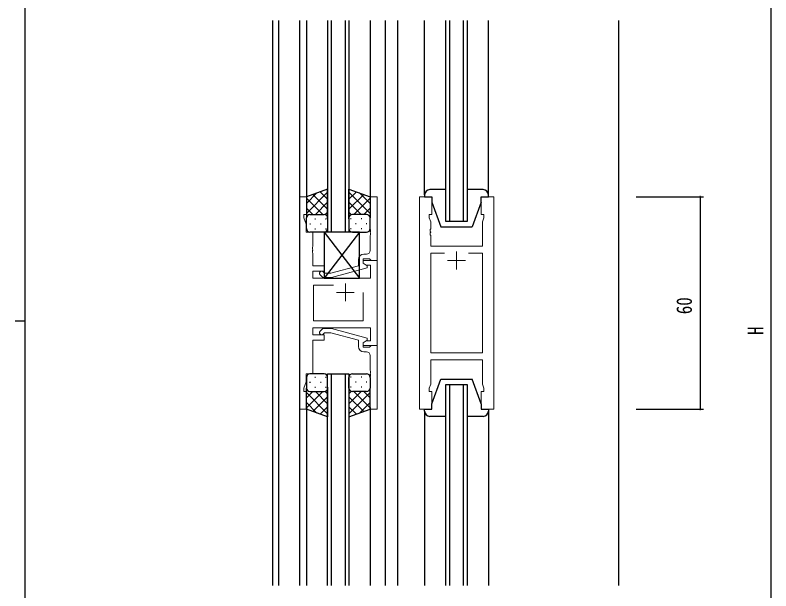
# Model space of a CAD drawing. Units: millimetres, scale not verified. Extents: x -1075 to 397, y -282 to 282.
# Drawn here: x -396.7 to -183.2, y -59.5 to 103 of the extents above; entities that cross this region are included whole.
import ezdxf
from ezdxf.enums import TextEntityAlignment as Align

# ---------------------------------------------------------------- set-up
doc = ezdxf.new("R2010")
doc.units = ezdxf.units.MM
doc.header["$LTSCALE"] = 2
doc.layers.add('0-2_YKK_11', color=7, linetype='Continuous', lineweight=18)
for name, color, linetype in [('0-3_YKK_12', 2, 'Continuous'), ('0-4_YKK_13', 4, 'Continuous'), ('0-6_YKK_D', 6, 'Continuous'), ('0-7_YKK_ZWAK', 7, 'Continuous')]:
    doc.layers.add(name, color=color, linetype=linetype)
doc.styles.add('ＭＳ ゴシック', font='')
doc.styles.get('ＭＳ ゴシック').set_extended_font_data('MS Gothic')

msp = doc.modelspace()

# ---------------------------------------------------------------- linework, layer by layer
at = {"layer": '0-2_YKK_11'}
for p, q in [((-316.406, -8.2), (-316.406, 51.8)), ((-316.406, 51.8), (-314.406, 51.8)), ((-314.406, 51.8), (-314.406, 46.8)), ((-296.408, 51.8), (-296.408, 42.758)), ((-294.408, 51.8), (-296.408, 51.8)), ((-294.408, 33.8), (-294.408, 51.8)), ((-282.508, 51.8), (-282.508, -8.2)), ((-279.008, 51.8), (-282.508, 51.8)), ((-279.008, 46.8), (-279.008, 51.8)), ((-265.008, 51.8), (-265.008, 46.8)), ((-261.508, 51.8), (-265.008, 51.8)), ((-261.508, -8.2), (-261.508, 51.8)), ((-315.106, 46.8), (-315.106, 45.8)), ((-314.406, 46.8), (-315.106, 46.8)), ((-315.106, 45.8), (-314.476, 44.069)), ((-279.708, 46.8), (-279.008, 46.8)), ((-279.708, 45.8), (-279.708, 46.8)), ((-279.308, 44.701), (-279.708, 45.8)), ((-265.008, 46.8), (-264.308, 46.8)), ((-264.308, 45.8), (-264.708, 44.701)), ((-264.308, 46.8), (-264.308, 45.8)), ((-314.476, 44.069), (-314.476, 41.8)), ((-296.408, 42.758), (-296.288, 42.575)), ((-279.428, 42.575), (-279.308, 42.758)), ((-279.308, 42.758), (-279.308, 44.701)), ((-264.708, 44.701), (-264.708, 37.8)), ((-314.476, 41.8), (-312.606, 41.8)), ((-312.606, 41.8), (-312.606, 37.758)), ((-296.288, 42.025), (-296.408, 41.842)), ((-296.408, 41.842), (-296.408, 41.758)), ((-296.408, 41.758), (-296.288, 41.575)), ((-296.288, 41.025), (-296.408, 40.842)), ((-296.408, 40.842), (-296.408, 36.6)), ((-296.288, 42.575), (-296.288, 42.025)), ((-296.288, 41.575), (-296.288, 41.025)), ((-279.428, 42.025), (-279.428, 42.575)), ((-279.308, 41.842), (-279.428, 42.025)), ((-279.428, 41.575), (-279.308, 41.758)), ((-279.428, 41.025), (-279.428, 41.575)), ((-279.308, 40.842), (-279.428, 41.025)), ((-279.308, 41.758), (-279.308, 41.842)), ((-279.308, 37.8), (-279.308, 40.842)), ((-312.606, 37.758), (-312.726, 37.575)), ((-312.726, 37.575), (-312.726, 37.025)), ((-312.726, 37.025), (-312.606, 36.842)), ((-312.606, 36.758), (-312.726, 36.575)), ((-312.726, 36.575), (-312.726, 36.025)), ((-312.606, 36.842), (-312.606, 36.758)), ((-264.708, 37.8), (-279.308, 37.8)), ((-312.726, 36.025), (-312.606, 35.842)), ((-312.606, 35.842), (-312.606, 32.3)), ((-298.408, 33), (-298.408, 34.3)), ((-298.408, 34.3), (-296.608, 34.3)), ((-297.408, 35.6), (-298.208, 35.6)), ((-296.608, 34.3), (-296.408, 34.1)), ((-275.358, 35.87), (-279.308, 35.87)), ((-275.358, 35.87), (-279.308, 35.87)), ((-264.708, 35.87), (-268.658, 35.87)), ((-264.708, 7.73), (-264.708, 35.87)), ((-312.606, 32.3), (-309.406, 32.3)), ((-309.406, 32.3), (-309.406, 30.8)), ((-299.708, 32.28), (-307.469, 30.2)), ((-299.708, 34.1), (-299.708, 32.28)), ((-297.208, 32.307), (-298.408, 33)), ((-298.406, 33), (-298.406, 33.8)), ((-298.406, 33.8), (-294.406, 33.8)), ((-297.54, 32.5), (-298.406, 33)), ((-296.336, 32.5), (-297.54, 32.5)), ((-297.208, 31.707), (-297.208, 32.307)), ((-296.408, 34.1), (-296.108, 33.8)), ((-296.336, 28.8), (-296.336, 32.5)), ((-296.108, 33.8), (-294.408, 33.8)), ((-294.406, 33.8), (-294.406, 9.8)), ((-312.606, 30.8), (-312.606, 28.8)), ((-309.406, 30.8), (-312.606, 30.8)), ((-309.259, 30.2), (-309.684, 30.624)), ((-307.469, 30.2), (-309.259, 30.2)), ((-307.311, 29), (-297.208, 31.707)), ((-312.606, 28.8), (-296.336, 28.8)), ((-310.532, 29.776), (-309.756, 29)), ((-309.756, 29), (-307.311, 29)), ((-312.406, 26.87), (-312.406, 16.73)), ((-306.756, 26.87), (-312.406, 26.87)), ((-306.756, 26.87), (-312.406, 26.87)), ((-298.406, 16.73), (-298.406, 24.8)), ((-312.406, 16.73), (-298.406, 16.73)), ((-296.336, 14.8), (-312.606, 14.8)), ((-312.606, 14.8), (-312.606, 12.8)), ((-310.53, 13.824), (-309.755, 14.6)), ((-309.755, 14.6), (-307.309, 14.6)), ((-309.258, 13.4), (-309.682, 12.976)), ((-307.467, 13.4), (-309.258, 13.4)), ((-299.706, 11.32), (-307.467, 13.4)), ((-307.309, 14.6), (-297.206, 11.893)), ((-296.336, 11.1), (-296.336, 14.8)), ((-312.606, 12.8), (-309.406, 12.8)), ((-309.406, 11.3), (-312.606, 11.3)), ((-309.406, 12.8), (-309.406, 11.3)), ((-299.706, 9.5), (-299.706, 11.32)), ((-297.206, 11.293), (-298.406, 10.6)), ((-298.406, 10.6), (-297.54, 11.1)), ((-297.54, 11.1), (-296.336, 11.1)), ((-297.206, 11.893), (-297.206, 11.293)), ((-298.406, 10.6), (-298.406, 9.3)), ((-298.406, 9.8), (-298.406, 10.6)), ((-294.406, 9.8), (-298.406, 9.8)), ((-298.406, 9.3), (-296.606, 9.3)), ((-296.606, 9.3), (-296.406, 9.5)), ((-296.406, 9.5), (-296.106, 9.8)), ((-296.106, 9.8), (-294.406, 9.8)), ((-294.406, 9.8), (-294.406, -8.2)), ((-297.406, 8), (-298.206, 8)), ((-296.406, 2.758), (-296.406, 7)), ((-279.308, -1.101), (-279.308, 5.8)), ((-279.308, 5.8), (-264.708, 5.8)), ((-264.708, 5.8), (-264.708, -1.101)), ((-296.286, 2.575), (-296.406, 2.758)), ((-296.286, 2.025), (-296.286, 2.575)), ((-314.476, 1.8), (-314.476, -0.469)), ((-296.406, 1.842), (-296.286, 2.025)), ((-296.406, 1.758), (-296.406, 1.842)), ((-296.286, 1.575), (-296.406, 1.758)), ((-296.406, 0.842), (-296.286, 1.025)), ((-296.406, -8.2), (-296.406, 0.842)), ((-296.286, 1.025), (-296.286, 1.575)), ((-314.476, -0.469), (-315.106, -2.2)), ((-279.708, -2.2), (-279.308, -1.101)), ((-264.708, -1.101), (-264.308, -2.2)), ((-315.106, -2.2), (-315.106, -3.2)), ((-315.106, -3.2), (-314.406, -3.2)), ((-314.406, -3.2), (-314.406, -8.2)), ((-279.708, -3.2), (-279.708, -2.2)), ((-279.008, -3.2), (-279.708, -3.2)), ((-279.008, -8.2), (-279.008, -3.2)), ((-265.008, -3.2), (-265.008, -8.2)), ((-264.308, -3.2), (-265.008, -3.2)), ((-264.308, -2.2), (-264.308, -3.2)), ((-314.406, -8.2), (-316.406, -8.2)), ((-294.406, -8.2), (-296.406, -8.2)), ((-282.508, -8.2), (-279.008, -8.2)), ((-265.008, -8.2), (-261.508, -8.2))]:
    msp.add_line(p, q, dxfattribs=at)
at = {"layer": '0-2_YKK_11', "color": 2}
for p, q in [((-272.008, 36.3), (-272.008, 31.3)), ((-274.508, 33.8), (-269.508, 33.8)), ((-303.406, 27.3), (-303.406, 22.3)), ((-305.906, 24.8), (-300.906, 24.8))]:
    msp.add_line(p, q, dxfattribs=at)
at = {"layer": '0-2_YKK_11'}
for points in [[(-279.308, 35.87), (-279.308, 7.73), (-264.708, 7.73)], [(-312.606, 11.3), (-312.606, 1.8), (-314.476, 1.8)]]:
    msp.add_lwpolyline(points, dxfattribs=at)
for centre, radius, start, end in [((-297.408, 36.6), 1, 270.00001, 359.99999), ((-298.208, 34.1), 1.5, 90.00001, 179.99999), ((-310.108, 30.2), 0.6, 44.99999, 225.00001), ((-310.106, 13.4), 0.6, 134.99999, 315.00001), ((-298.206, 9.5), 1.5, 180.00001, 269.99999), ((-297.406, 7), 1, 0.00001, 89.99999)]:
    msp.add_arc(centre, radius, start, end, dxfattribs=at)
at = {"layer": '0-3_YKK_12'}
for p, q in [((-323.908, -57.95), (-323.908, 101.55)), ((-322.278, 101.55), (-322.278, -57.95)), ((-316.41, 101.55), (-316.41, -57.95)), ((-314.415, 101.55), (-314.406, 51.3)), ((-308.406, 41.8), (-308.406, 101.55)), ((-307.406, 101.55), (-307.406, 41.8)), ((-303.406, 41.8), (-303.406, 101.55)), ((-302.406, 101.55), (-302.406, 41.8)), ((-296.418, 101.55), (-296.408, 51.3)), ((-292.208, 101.55), (-292.208, -57.95)), ((-288.708, 101.55), (-288.708, -57.95)), ((-281.008, 52.3), (-281.008, 101.55)), ((-275.008, 44.8), (-275.008, 101.55)), ((-274.008, 101.55), (-274.008, 44.8)), ((-270.008, 44.8), (-270.008, 101.55)), ((-269.008, 101.55), (-269.008, 44.8)), ((-263.008, 52.3), (-263.008, 101.55)), ((-226.208, 101.55), (-226.208, -57.95)), ((-269.008, 44.8), (-275.008, 44.8)), ((-308.413, -57.95), (-308.413, 1.8)), ((-308.413, 1.8), (-302.413, 1.8)), ((-307.413, 1.8), (-307.413, -57.95)), ((-303.413, -57.95), (-303.413, 1.8)), ((-302.413, 1.8), (-302.413, -57.95)), ((-275.008, -57.95), (-275.008, -1.2)), ((-275.008, -1.2), (-269.008, -1.2)), ((-274.008, -1.2), (-274.008, -57.95)), ((-270.008, -57.95), (-270.008, -1.2)), ((-269.008, -1.2), (-269.008, -57.95)), ((-314.411, -7.7), (-314.402, -57.95)), ((-296.413, -7.7), (-296.403, -57.95)), ((-281.008, -8.7), (-281.008, -57.95)), ((-263.008, -8.7), (-263.008, -57.95))]:
    msp.add_line(p, q, dxfattribs=at)
at = {"layer": '0-4_YKK_13'}
for p, q in [((-308.408, 53.943), (-314.408, 51.8)), ((-308.408, 45.578), (-308.408, 53.943)), ((-302.41, 53.943), (-296.41, 51.8)), ((-302.41, 45.578), (-302.41, 53.943)), ((-275.008, 53.8), (-279.508, 53.8)), ((-264.508, 53.8), (-269.008, 53.8)), ((-314.408, 47.068), (-308.408, 53.068)), ((-314.408, 49.897), (-311.447, 52.857)), ((-314.408, 51.8), (-314.408, 45.8)), ((-309.788, 46.8), (-314.408, 51.42)), ((-308.408, 48.249), (-312.604, 52.444)), ((-308.408, 51.077), (-310.52, 53.189)), ((-302.41, 51.077), (-300.298, 53.189)), ((-296.41, 47.068), (-302.41, 53.068)), ((-302.41, 48.249), (-298.214, 52.444)), ((-301.03, 46.8), (-296.41, 51.42)), ((-296.41, 49.897), (-299.371, 52.857)), ((-296.41, 51.8), (-296.41, 45.8)), ((-281.008, 52.3), (-281.008, 51.8)), ((-281.008, 51.8), (-279.008, 51.8)), ((-279.008, 51.8), (-279.008, 50.3)), ((-311.848, 46.8), (-308.408, 50.24)), ((-298.97, 46.8), (-302.41, 50.24)), ((-279.008, 50.3), (-276.408, 43.3)), ((-265.008, 50.3), (-267.608, 43.3)), ((-312.616, 46.8), (-314.408, 48.592)), ((-309.076, 46.743), (-308.408, 47.411)), ((-301.742, 46.743), (-302.41, 47.411)), ((-298.202, 46.8), (-296.41, 48.592)), ((-314.408, 42.8), (-314.408, 45.8)), ((-313.408, 46.8), (-309.808, 46.8)), ((-313.008, 46.8), (-309.408, 46.8)), ((-312.073, 45.578), (-311.873, 45.578)), ((-309.043, 45.578), (-308.843, 45.578)), ((-308.408, 45.8), (-308.408, 42.8)), ((-302.41, 45.8), (-302.41, 42.8)), ((-301.775, 45.578), (-301.975, 45.578)), ((-297.81, 46.8), (-301.41, 46.8)), ((-297.41, 46.8), (-301.01, 46.8)), ((-298.745, 45.578), (-298.945, 45.578)), ((-296.41, 42.8), (-296.41, 45.8)), ((-313.488, 44.163), (-313.288, 44.163)), ((-312.073, 42.748), (-311.873, 42.748)), ((-310.458, 44.163), (-310.258, 44.163)), ((-309.043, 42.748), (-308.843, 42.748)), ((-301.775, 42.748), (-301.975, 42.748)), ((-300.36, 44.163), (-300.56, 44.163)), ((-298.745, 42.748), (-298.945, 42.748)), ((-297.33, 44.163), (-297.53, 44.163)), ((-276.408, 43.3), (-267.608, 43.3)), ((-309.408, 41.8), (-313.408, 41.8)), ((-299.408, 41.8), (-309.408, 41.8)), ((-309.408, 41.8), (-299.408, 28.8)), ((-299.408, 41.8), (-309.408, 28.8)), ((-309.408, 41.8), (-309.408, 28.8)), ((-301.41, 41.8), (-297.41, 41.8)), ((-299.408, 28.8), (-299.408, 41.8)), ((-309.408, 28.8), (-299.408, 28.8)), ((-314.413, 0.8), (-314.413, -2.2)), ((-309.413, 1.8), (-313.413, 1.8)), ((-312.078, 0.852), (-311.878, 0.852)), ((-309.048, 0.852), (-308.848, 0.852)), ((-308.413, -2.2), (-308.413, 0.8)), ((-302.415, -2.2), (-302.415, 0.8)), ((-301.78, 0.852), (-301.98, 0.852)), ((-301.415, 1.8), (-297.415, 1.8)), ((-298.75, 0.852), (-298.95, 0.852)), ((-296.415, 0.8), (-296.415, -2.2)), ((-279.008, -6.7), (-276.408, 0.3)), ((-276.408, 0.3), (-267.608, 0.3)), ((-265.008, -6.7), (-267.608, 0.3)), ((-313.493, -0.563), (-313.293, -0.563)), ((-312.078, -1.978), (-311.878, -1.978)), ((-310.463, -0.563), (-310.263, -0.563)), ((-309.048, -1.978), (-308.848, -1.978)), ((-308.413, -1.978), (-308.413, -10.343)), ((-302.415, -1.978), (-302.415, -10.343)), ((-301.78, -1.978), (-301.98, -1.978)), ((-300.365, -0.563), (-300.565, -0.563)), ((-298.75, -1.978), (-298.95, -1.978)), ((-297.335, -0.563), (-297.535, -0.563)), ((-314.413, -8.2), (-314.413, -2.2)), ((-312.621, -3.2), (-314.413, -4.992)), ((-309.792, -3.2), (-314.413, -7.82)), ((-314.413, -3.468), (-308.413, -9.468)), ((-313.413, -3.2), (-309.813, -3.2)), ((-313.013, -3.2), (-309.413, -3.2)), ((-311.853, -3.2), (-308.413, -6.64)), ((-309.081, -3.143), (-308.413, -3.811)), ((-301.747, -3.143), (-302.415, -3.811)), ((-298.975, -3.2), (-302.415, -6.64)), ((-296.415, -3.468), (-302.415, -9.468)), ((-297.815, -3.2), (-301.415, -3.2)), ((-301.035, -3.2), (-296.415, -7.82)), ((-297.415, -3.2), (-301.015, -3.2)), ((-298.206, -3.2), (-296.415, -4.992)), ((-296.415, -8.2), (-296.415, -2.2)), ((-314.413, -6.297), (-311.452, -9.257)), ((-308.413, -4.649), (-312.609, -8.844)), ((-302.415, -4.649), (-298.219, -8.844)), ((-296.415, -6.297), (-299.375, -9.257)), ((-308.413, -10.343), (-314.413, -8.2)), ((-308.413, -7.477), (-310.525, -9.589)), ((-302.415, -7.477), (-300.303, -9.589)), ((-302.415, -10.343), (-296.415, -8.2)), ((-279.008, -8.2), (-279.008, -6.7)), ((-275.008, -10.2), (-279.508, -10.2)), ((-264.508, -10.2), (-269.008, -10.2))]:
    msp.add_line(p, q, dxfattribs=at)
for points in [[(-265.008, 50.3), (-265.008, 51.8), (-263.008, 51.8), (-263.008, 52.3)], [(-281.008, -8.7), (-281.008, -8.2), (-279.008, -8.2)], [(-265.008, -6.7), (-265.008, -8.2), (-263.008, -8.2), (-263.008, -8.7)]]:
    msp.add_lwpolyline(points, dxfattribs=at)
for centre, radius, start, end in [((-279.508, 52.3), 1.5, 90, 180), ((-264.508, 52.3), 1.5, 0, 90), ((-313.408, 45.8), 1, 90, 180), ((-313.408, 45.8), 1, 90, 180), ((-309.408, 45.8), 1, 360, 90), ((-309.408, 45.8), 1, 360, 90), ((-301.41, 45.8), 1, 90, 180), ((-301.41, 45.8), 1, 90, 180), ((-297.41, 45.8), 1, 360, 90), ((-297.41, 45.8), 1, 360, 90), ((-313.408, 42.8), 1, 180, 270), ((-309.408, 42.8), 1, 270, 360), ((-301.41, 42.8), 1, 180, 270), ((-297.41, 42.8), 1, 270, 360), ((-313.413, 0.8), 1, 90, 180), ((-309.413, 0.8), 1, 0, 90), ((-301.415, 0.8), 1, 90, 180), ((-297.415, 0.8), 1, 0, 90), ((-313.413, -2.2), 1, 180, 270), ((-313.413, -2.2), 1, 180, 270), ((-309.413, -2.2), 1, 270, 0), ((-309.413, -2.2), 1, 270, 0), ((-301.415, -2.2), 1, 180, 270), ((-301.415, -2.2), 1, 180, 270), ((-297.415, -2.2), 1, 270, 0), ((-297.415, -2.2), 1, 270, 0), ((-279.508, -8.7), 1.5, 180, 270), ((-264.508, -8.7), 1.5, 270, 0)]:
    msp.add_arc(centre, radius, start, end, dxfattribs=at)
at = {"layer": '0-6_YKK_D'}
for p, q in [((-183.2, 182.3), (-183.2, -153.7)), ((-221.297, 51.8), (-202.2, 51.8)), ((-203.2, 51.8), (-203.2, -8.2)), ((-221.297, -8.2), (-202.2, -8.2))]:
    msp.add_line(p, q, dxfattribs=at)
for centre, start, end in [((-203.2, 51.8), 90, 270), ((-203.2, 51.8), 270, 90), ((-203.2, -8.2), 90, 270), ((-203.2, -8.2), 270, 90)]:
    msp.add_arc(centre, 0.106, start, end, dxfattribs=at)
at = {"layer": '0-7_YKK_ZWAK'}
for p, q in [((-393.9, -245.7), (-393.9, 279.3)), ((-396.7, 16.8), (-393.9, 16.8))]:
    msp.add_line(p, q, dxfattribs=at)

# ---------------------------------------------------------------- texts
at = {"layer": '0-6_YKK_D', "style": 'ＭＳ ゴシック', "width": 0.8}
for s, p in [('60', (-204.2, 18.632)), ('H', (-184, 12.753))]:
    msp.add_text(s, height=4.399, rotation=90, dxfattribs=at).set_placement(p, align=Align.BOTTOM_LEFT)

doc.saveas('drawing.dxf')
